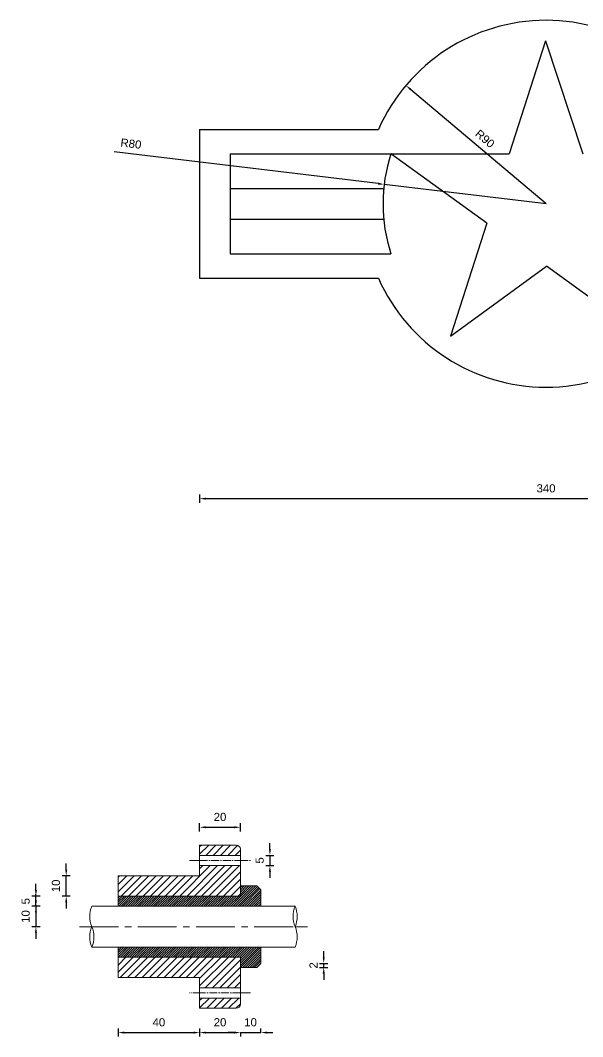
# Model space of a CAD drawing. Header units: millimetres. Extents: x 2100 to 32787, y 24082 to 35493.
# Drawn here: x 4113.2 to 4389.2, y 24274.5 to 24773.1 of the extents above; entities that cross this region are included whole.
import ezdxf

# ---------------------------------------------------------------- set-up
doc = ezdxf.new("R2010")
doc.units = ezdxf.units.MM
for name, pattern in [('CENTER2', [28.575, 19.05, -3.175, 3.175, -3.175]), ('DASHDOT2', [12.7, 6.35, -3.175, 0, -3.175]), ('HIDDEN2', [4.7625, 3.175, -1.5875])]:
    doc.linetypes.add(name, pattern=pattern)
doc.layers.get('Defpoints').update_dxf_attribs({"color": 231, "linetype": 'HIDDEN2'})
for name, color, linetype in [('MERKEZ', 51, 'DASHDOT2'), ('TARAMA', 130, 'Continuous'), ('ÖLÇÜ', 181, 'Continuous')]:
    doc.layers.add(name, color=color, linetype=linetype)
doc.styles.get("Standard").update_dxf_attribs({"font": 'arial.ttf'})
doc.dimstyles.new('ISO-25', dxfattribs={"dimtxt": 4, "dimasz": 3, "dimexe": 2, "dimexo": 0.625, "dimgap": 3, "dimtad": 1, "dimtxsty": 'Standard', "dimcen": 2.5, "dimadec": 0, "dimazin": 0, "dimtfac": 1, "dimtix": 1, "dimtmove": 0, "dimatfit": 0, "dimfxl": 2, "dimfxlon": 1, "dimarcsym": 0})
pattern_1 = [(45, (-28260.6726, -11122.3974), (-0.561266008, 0.561266008), [])]
pattern_2 = [(45, (-28260.6726, -11122.3974), (-1.79605122, 1.79605122), [])]

# ---------------------------------------------------------------- blocks, each defined once
blk = doc.blocks.new('*D2490')
at = {"layer": 'Defpoints', "color": 0, "lineweight": 70, "ltscale": 0.25, "transparency": 16777216}
for p in [(4221.22, 24377.24), (4201.22, 24365.98), (4221.22, 24365.98)]:
    blk.add_point(p, dxfattribs=at)
at = {"layer": 'ÖLÇÜ', "color": 0, "lineweight": -2, "ltscale": 0.25, "transparency": 16777216}
for p, q in [((4201.22, 24375.24), (4201.22, 24379.24)), ((4204.22, 24377.24), (4218.22, 24377.24)), ((4221.22, 24375.24), (4221.22, 24379.24))]:
    blk.add_line(p, q, dxfattribs=at)
at = {"layer": 'ÖLÇÜ', "color": 0, "lineweight": 70, "ltscale": 0.25, "transparency": 16777216}
for points in [[(4204.22, 24377.74), (4204.22, 24376.74), (4201.22, 24377.24)], [(4218.22, 24377.74), (4218.22, 24376.74), (4221.22, 24377.24)]]:
    blk.add_solid(points, dxfattribs=at)
at = {"layer": 'ÖLÇÜ', "color": 0, "lineweight": 5, "ltscale": 0.25, "transparency": 16777216, "insert": (4211.22, 24382.28), "char_height": 4, "attachment_point": 5}
blk.add_mtext('20', dxfattribs=at)
blk = doc.blocks.new('*D2491')
at = {"layer": 'Defpoints', "color": 0, "lineweight": 70, "ltscale": 0.25, "transparency": 16777216}
for p in [(4221.22, 24363.48), (4221.22, 24358.48), (4235.71, 24358.48)]:
    blk.add_point(p, dxfattribs=at)
at = {"layer": 'ÖLÇÜ', "color": 0, "lineweight": -2, "ltscale": 0.25, "transparency": 16777216}
for p, q in [((4235.71, 24366.48), (4235.71, 24369.48)), ((4233.71, 24363.48), (4237.71, 24363.48)), ((4235.71, 24363.48), (4235.71, 24358.48)), ((4233.71, 24358.48), (4237.71, 24358.48)), ((4235.71, 24355.48), (4235.71, 24352.48))]:
    blk.add_line(p, q, dxfattribs=at)
at = {"layer": 'ÖLÇÜ', "color": 0, "lineweight": 70, "ltscale": 0.25, "transparency": 16777216}
for points in [[(4235.21, 24366.48), (4236.21, 24366.48), (4235.71, 24363.48)], [(4235.21, 24355.48), (4236.21, 24355.48), (4235.71, 24358.48)]]:
    blk.add_solid(points, dxfattribs=at)
at = {"layer": 'ÖLÇÜ', "color": 0, "lineweight": 5, "ltscale": 0.25, "transparency": 16777216, "insert": (4230.68, 24360.98), "char_height": 4, "attachment_point": 5, "rotation": 90}
blk.add_mtext('5', dxfattribs=at)
blk = doc.blocks.new('*D2429')
at = {"layer": 'Defpoints', "color": 0, "lineweight": 70, "ltscale": 0.25, "transparency": 16777216}
for p in [(4231.22, 24310.48), (4262.11, 24310.48), (4229.22, 24308.48)]:
    blk.add_point(p, dxfattribs=at)
at = {"layer": 'ÖLÇÜ', "color": 0, "lineweight": -2, "ltscale": 0.25, "transparency": 16777216}
for p, q in [((4262.11, 24313.48), (4262.11, 24316.48)), ((4260.11, 24310.48), (4264.11, 24310.48)), ((4262.11, 24308.48), (4262.11, 24310.48)), ((4260.11, 24308.48), (4264.11, 24308.48)), ((4262.11, 24305.48), (4262.11, 24302.48))]:
    blk.add_line(p, q, dxfattribs=at)
at = {"layer": 'ÖLÇÜ', "color": 0, "lineweight": 70, "ltscale": 0.25, "transparency": 16777216}
for points in [[(4261.61, 24313.48), (4262.61, 24313.48), (4262.11, 24310.48)], [(4261.61, 24305.48), (4262.61, 24305.48), (4262.11, 24308.48)]]:
    blk.add_solid(points, dxfattribs=at)
at = {"layer": 'ÖLÇÜ', "color": 0, "lineweight": 5, "ltscale": 0.25, "transparency": 16777216, "insert": (4257.1, 24309.48), "char_height": 4, "attachment_point": 5, "rotation": 90}
blk.add_mtext('2', dxfattribs=at)
blk = doc.blocks.new('*D2430')
at = {"layer": 'Defpoints', "color": 0, "lineweight": 70, "ltscale": 0.25, "transparency": 16777216}
for p in [(4148.32, 24338.48), (4120.89, 24328.48), (4148.32, 24328.48)]:
    blk.add_point(p, dxfattribs=at)
at = {"layer": 'ÖLÇÜ', "color": 0, "lineweight": -2, "ltscale": 0.25, "transparency": 16777216}
for p, q in [((4120.89, 24341.48), (4120.89, 24344.48)), ((4122.89, 24338.48), (4118.89, 24338.48)), ((4120.89, 24338.48), (4120.89, 24328.48)), ((4122.89, 24328.48), (4118.89, 24328.48)), ((4120.89, 24325.48), (4120.89, 24322.48))]:
    blk.add_line(p, q, dxfattribs=at)
at = {"layer": 'ÖLÇÜ', "color": 0, "lineweight": 70, "ltscale": 0.25, "transparency": 16777216}
for points in [[(4120.39, 24341.48), (4121.39, 24341.48), (4120.89, 24338.48)], [(4120.39, 24325.48), (4121.39, 24325.48), (4120.89, 24328.48)]]:
    blk.add_solid(points, dxfattribs=at)
at = {"layer": 'ÖLÇÜ', "color": 0, "lineweight": 5, "ltscale": 0.25, "transparency": 16777216, "insert": (4115.84, 24333.48), "char_height": 4, "attachment_point": 5, "rotation": 90}
blk.add_mtext('10', dxfattribs=at)
blk = doc.blocks.new('*D2431')
at = {"layer": 'Defpoints', "color": 0, "lineweight": 70, "ltscale": 0.25, "transparency": 16777216}
for p in [(4135.74, 24353.48), (4161.22, 24353.48), (4161.22, 24343.48)]:
    blk.add_point(p, dxfattribs=at)
at = {"layer": 'ÖLÇÜ', "color": 0, "lineweight": -2, "ltscale": 0.25, "transparency": 16777216}
for p, q in [((4135.74, 24356.48), (4135.74, 24359.48)), ((4137.74, 24353.48), (4133.74, 24353.48)), ((4135.74, 24343.48), (4135.74, 24353.48)), ((4137.74, 24343.48), (4133.74, 24343.48)), ((4135.74, 24340.48), (4135.74, 24337.48))]:
    blk.add_line(p, q, dxfattribs=at)
at = {"layer": 'ÖLÇÜ', "color": 0, "lineweight": 70, "ltscale": 0.25, "transparency": 16777216}
for points in [[(4135.24, 24356.48), (4136.24, 24356.48), (4135.74, 24353.48)], [(4135.24, 24340.48), (4136.24, 24340.48), (4135.74, 24343.48)]]:
    blk.add_solid(points, dxfattribs=at)
at = {"layer": 'ÖLÇÜ', "color": 0, "lineweight": 5, "ltscale": 0.25, "transparency": 16777216, "insert": (4130.7, 24348.48), "char_height": 4, "attachment_point": 5, "rotation": 90}
blk.add_mtext('10', dxfattribs=at)
blk = doc.blocks.new('*D2432')
at = {"layer": 'Defpoints', "color": 0, "lineweight": 70, "ltscale": 0.25, "transparency": 16777216}
for p in [(4120.89, 24343.48), (4161.22, 24343.48), (4161.22, 24338.48)]:
    blk.add_point(p, dxfattribs=at)
at = {"layer": 'ÖLÇÜ', "color": 0, "lineweight": -2, "ltscale": 0.25, "transparency": 16777216}
for p, q in [((4120.89, 24346.48), (4120.89, 24349.48)), ((4122.89, 24343.48), (4118.89, 24343.48)), ((4120.89, 24338.48), (4120.89, 24343.48)), ((4122.89, 24338.48), (4118.89, 24338.48)), ((4120.89, 24335.48), (4120.89, 24332.48))]:
    blk.add_line(p, q, dxfattribs=at)
at = {"layer": 'ÖLÇÜ', "color": 0, "lineweight": 70, "ltscale": 0.25, "transparency": 16777216}
for points in [[(4120.39, 24346.48), (4121.39, 24346.48), (4120.89, 24343.48)], [(4120.39, 24335.48), (4121.39, 24335.48), (4120.89, 24338.48)]]:
    blk.add_solid(points, dxfattribs=at)
at = {"layer": 'ÖLÇÜ', "color": 0, "lineweight": 5, "ltscale": 0.25, "transparency": 16777216, "insert": (4115.85, 24340.98), "char_height": 4, "attachment_point": 5, "rotation": 90}
blk.add_mtext('5', dxfattribs=at)
blk = doc.blocks.new('*D2433')
at = {"layer": 'Defpoints', "color": 0, "lineweight": 70, "ltscale": 0.25, "transparency": 16777216}
for p in [(4161.22, 24303.48), (4201.22, 24303.48), (4201.22, 24276.53)]:
    blk.add_point(p, dxfattribs=at)
at = {"layer": 'ÖLÇÜ', "color": 0, "lineweight": -2, "ltscale": 0.25, "transparency": 16777216}
for p, q in [((4161.22, 24278.53), (4161.22, 24274.53)), ((4164.22, 24276.53), (4198.22, 24276.53)), ((4201.22, 24278.53), (4201.22, 24274.53))]:
    blk.add_line(p, q, dxfattribs=at)
at = {"layer": 'ÖLÇÜ', "color": 0, "lineweight": 70, "ltscale": 0.25, "transparency": 16777216}
for points in [[(4164.22, 24277.03), (4164.22, 24276.03), (4161.22, 24276.53)], [(4198.22, 24277.03), (4198.22, 24276.03), (4201.22, 24276.53)]]:
    blk.add_solid(points, dxfattribs=at)
at = {"layer": 'ÖLÇÜ', "color": 0, "lineweight": 5, "ltscale": 0.25, "transparency": 16777216, "insert": (4181.22, 24281.57), "char_height": 4, "attachment_point": 5}
blk.add_mtext('40', dxfattribs=at)
blk = doc.blocks.new('*D2434')
at = {"layer": 'Defpoints', "color": 0, "lineweight": 70, "ltscale": 0.25, "transparency": 16777216}
for p in [(4201.22, 24303.48), (4221.22, 24276.8), (4221.22, 24276.53)]:
    blk.add_point(p, dxfattribs=at)
at = {"layer": 'ÖLÇÜ', "color": 0, "lineweight": -2, "ltscale": 0.25, "transparency": 16777216}
for p, q in [((4201.22, 24278.53), (4201.22, 24274.53)), ((4204.22, 24276.53), (4218.22, 24276.53)), ((4221.22, 24276.53), (4221.22, 24274.53))]:
    blk.add_line(p, q, dxfattribs=at)
at = {"layer": 'ÖLÇÜ', "color": 0, "lineweight": 70, "ltscale": 0.25, "transparency": 16777216}
for points in [[(4204.22, 24277.03), (4204.22, 24276.03), (4201.22, 24276.53)], [(4218.22, 24277.03), (4218.22, 24276.03), (4221.22, 24276.53)]]:
    blk.add_solid(points, dxfattribs=at)
at = {"layer": 'ÖLÇÜ', "color": 0, "lineweight": 5, "ltscale": 0.25, "transparency": 16777216, "insert": (4211.22, 24281.57), "char_height": 4, "attachment_point": 5}
blk.add_mtext('20', dxfattribs=at)
blk = doc.blocks.new('*D2398')
at = {"layer": 'Defpoints', "color": 0, "lineweight": 70, "ltscale": 0.25, "transparency": 16777216}
for p in [(4221.22, 24276.8), (4231.22, 24276.53), (4231.22, 24276.53)]:
    blk.add_point(p, dxfattribs=at)
at = {"layer": 'ÖLÇÜ', "color": 0, "lineweight": -2, "ltscale": 0.25, "transparency": 16777216}
for p, q in [((4218.22, 24276.53), (4215.22, 24276.53)), ((4221.22, 24276.53), (4221.22, 24274.53)), ((4221.22, 24276.53), (4231.22, 24276.53)), ((4231.22, 24276.53), (4231.22, 24278.53)), ((4234.22, 24276.53), (4237.22, 24276.53))]:
    blk.add_line(p, q, dxfattribs=at)
at = {"layer": 'ÖLÇÜ', "color": 0, "lineweight": 70, "ltscale": 0.25, "transparency": 16777216}
for points in [[(4218.22, 24277.03), (4218.22, 24276.03), (4221.22, 24276.53)], [(4234.22, 24277.03), (4234.22, 24276.03), (4231.22, 24276.53)]]:
    blk.add_solid(points, dxfattribs=at)
at = {"layer": 'ÖLÇÜ', "color": 0, "lineweight": 5, "ltscale": 0.25, "transparency": 16777216, "insert": (4226.22, 24281.57), "char_height": 4, "attachment_point": 5}
blk.add_mtext('10', dxfattribs=at)
blk = doc.blocks.new('*D2529')
at = {"layer": 'Defpoints', "color": 0, "lineweight": 70, "transparency": 16777216}
for p in [(4201.22, 24646.59), (4541.22, 24646.59), (4541.22, 24538.45)]:
    blk.add_point(p, dxfattribs=at)
at = {"layer": 'ÖLÇÜ', "color": 0, "lineweight": -2, "transparency": 16777216}
for p, q in [((4201.22, 24540.45), (4201.22, 24536.45)), ((4541.22, 24540.45), (4541.22, 24536.45)), ((4204.22, 24538.45), (4538.22, 24538.45))]:
    blk.add_line(p, q, dxfattribs=at)
at = {"layer": 'ÖLÇÜ', "color": 0, "lineweight": 70, "transparency": 16777216}
for points in [[(4204.22, 24538.95), (4204.22, 24537.95), (4201.22, 24538.45)], [(4538.22, 24538.95), (4538.22, 24537.95), (4541.22, 24538.45)]]:
    blk.add_solid(points, dxfattribs=at)
at = {"layer": 'ÖLÇÜ', "color": 0, "transparency": 16777216, "insert": (4371.22, 24543.49), "char_height": 4, "attachment_point": 5}
blk.add_mtext('340', dxfattribs=at)
blk = doc.blocks.new('*D2522')
at = {"layer": 'Defpoints', "color": 0, "lineweight": 70, "transparency": 16777216}
for p in [(4302.45, 24741.14), (4371.22, 24683.09)]:
    blk.add_point(p, dxfattribs=at)
at = {"layer": 'ÖLÇÜ', "color": 0, "lineweight": -2, "transparency": 16777216}
blk.add_line((4371.22, 24683.09), (4304.74, 24739.21), dxfattribs=at)
at = {"layer": 'ÖLÇÜ', "color": 0, "lineweight": 70, "transparency": 16777216}
blk.add_solid([(4305.06, 24739.59), (4304.42, 24738.83), (4302.45, 24741.14)], dxfattribs=at)
at = {"layer": 'ÖLÇÜ', "color": 0, "transparency": 16777216, "insert": (4341.23, 24715), "char_height": 4, "attachment_point": 5, "rotation": 319.827}
blk.add_mtext('R90', dxfattribs=at)
blk = doc.blocks.new('*D2523')
at = {"layer": 'Defpoints', "color": 0, "lineweight": 70, "transparency": 16777216}
for p in [(4291.78, 24692.61), (4371.22, 24683.09)]:
    blk.add_point(p, dxfattribs=at)
at = {"layer": 'ÖLÇÜ', "color": 0, "lineweight": -2, "transparency": 16777216}
for p, q in [((4288.81, 24692.97), (4159.2, 24708.51)), ((4371.22, 24683.09), (4291.78, 24692.61))]:
    blk.add_line(p, q, dxfattribs=at)
at = {"layer": 'ÖLÇÜ', "color": 0, "lineweight": 70, "transparency": 16777216}
blk.add_solid([(4288.87, 24693.47), (4288.75, 24692.47), (4291.78, 24692.61)], dxfattribs=at)
at = {"layer": 'ÖLÇÜ', "color": 0, "transparency": 16777216, "insert": (4167.52, 24712.59), "char_height": 4, "attachment_point": 5, "rotation": 353.1615}
blk.add_mtext('R80', dxfattribs=at)

msp = doc.modelspace()

# ---------------------------------------------------------------- hatches: boundary and pattern name
at = {"layer": 'TARAMA', "lineweight": 5, "ltscale": 0.2, "transparency": 33554687}
h = msp.add_hatch(dxfattribs=at)
h.set_pattern_fill('ANSI31', color=256, scale=0.8, style=0)
h.set_pattern_definition(pattern_2)
h.paths.add_polyline_path([(4221.224, 24368.481), (4201.224, 24368.481), (4201.224, 24363.481), (4219.224, 24363.481), (4221.224, 24363.481)])
h = msp.add_hatch(dxfattribs=at)
h.set_pattern_fill('ANSI31', color=256, scale=0.8, style=0)
h.set_pattern_definition(pattern_2)
h.paths.add_polyline_path([(4221.224, 24358.481), (4201.224, 24358.481), (4201.224, 24353.481), (4161.224, 24353.481), (4161.224, 24343.481), (4221.224, 24343.481)])
h = msp.add_hatch(dxfattribs=at)
h.set_pattern_fill('ANSI31', color=256, scale=0.25, style=0)
h.set_pattern_definition(pattern_1)
h.paths.add_polyline_path([(4231.224, 24346.481), (4229.224, 24348.481), (4221.224, 24348.481), (4221.224, 24343.481), (4161.224, 24343.481), (4161.224, 24338.481), (4231.224, 24338.481)])
h = msp.add_hatch(dxfattribs=at)
h.set_pattern_fill('ANSI31', color=256, scale=0.25, style=0)
h.set_pattern_definition(pattern_1)
h.paths.add_polyline_path([(4221.224, 24313.481), (4221.224, 24308.481), (4229.224, 24308.481), (4231.224, 24310.481), (4231.224, 24318.481), (4161.224, 24318.481), (4161.224, 24313.481)])
h = msp.add_hatch(dxfattribs=at)
h.set_pattern_fill('ANSI31', color=256, scale=0.8, style=0)
h.set_pattern_definition(pattern_2)
h.paths.add_polyline_path([(4161.224, 24313.481), (4161.224, 24303.481), (4201.224, 24303.481), (4201.224, 24298.481), (4221.224, 24298.481), (4221.224, 24313.481)])
h = msp.add_hatch(dxfattribs=at)
h.set_pattern_fill('ANSI31', color=256, scale=0.8, style=0)
h.set_pattern_definition(pattern_2)
h.paths.add_polyline_path([(4221.224, 24288.481), (4201.224, 24288.481), (4201.224, 24293.481), (4219.224, 24293.481), (4221.224, 24293.481)])

# ---------------------------------------------------------------- linework, layer by layer
for p, q in [((4370.983, 24763.086), (4353.128, 24707.586)), ((4370.983, 24763.086), (4389.194, 24707.586)), ((4201.215, 24719.586), (4288.949, 24719.586)), ((4201.215, 24719.586), (4201.215, 24646.586)), ((4216.215, 24707.586), (4295.059, 24707.586)), ((4216.215, 24707.586), (4216.215, 24658.586)), ((4295.059, 24707.586), (4353.128, 24707.586)), ((4342.181, 24673.559), (4295.059, 24707.586)), ((4216.215, 24690.586), (4291.568, 24690.586)), ((4216.215, 24675.586), (4291.568, 24675.586)), ((4342.181, 24673.559), (4324.381, 24618.228)), ((4216.215, 24658.586), (4295.059, 24658.586)), ((4324.381, 24618.228), (4371.449, 24652.425)), ((4418.426, 24618.502), (4371.449, 24652.425)), ((4201.215, 24646.586), (4288.949, 24646.586))]:
    msp.add_line(p, q)
at = {"lineweight": 5, "ltscale": 0.2}
for p, q in [((4219.224, 24368.481), (4201.224, 24368.481)), ((4201.224, 24368.481), (4201.224, 24363.481)), ((4221.224, 24363.481), (4221.224, 24366.481)), ((4201.224, 24360.981), (4199.224, 24360.981)), ((4219.224, 24363.481), (4201.224, 24363.481)), ((4201.224, 24363.481), (4201.224, 24358.481)), ((4221.224, 24363.481), (4219.224, 24363.481)), ((4221.224, 24361.481), (4221.224, 24363.481)), ((4221.224, 24358.481), (4221.224, 24361.481)), ((4221.224, 24358.481), (4201.224, 24358.481)), ((4201.224, 24358.481), (4201.224, 24353.481)), ((4221.224, 24343.481), (4221.224, 24358.481)), ((4201.224, 24353.481), (4161.224, 24353.481)), ((4161.224, 24353.481), (4161.224, 24343.481)), ((4229.224, 24348.481), (4221.224, 24348.481)), ((4231.224, 24346.481), (4229.224, 24348.481)), ((4231.224, 24338.481), (4231.224, 24346.481)), ((4161.224, 24338.481), (4161.224, 24343.481)), ((4161.224, 24343.481), (4221.224, 24343.481)), ((4161.224, 24338.481), (4148.317, 24338.481)), ((4161.224, 24338.481), (4231.224, 24338.481)), ((4231.224, 24338.481), (4248.076, 24338.481)), ((4248.076, 24328.481), (4254.076, 24328.481)), ((4161.224, 24318.481), (4148.317, 24318.481)), ((4161.224, 24318.481), (4231.224, 24318.481)), ((4161.224, 24318.481), (4231.224, 24318.481)), ((4161.224, 24318.481), (4161.224, 24313.481)), ((4231.224, 24318.481), (4231.224, 24310.481)), ((4231.224, 24318.481), (4248.076, 24318.481)), ((4161.224, 24313.481), (4221.224, 24313.481)), ((4161.224, 24303.481), (4161.224, 24313.481)), ((4221.224, 24313.481), (4221.224, 24298.481)), ((4231.224, 24310.481), (4229.224, 24308.481)), ((4229.224, 24308.481), (4221.224, 24308.481)), ((4201.224, 24303.481), (4161.224, 24303.481)), ((4201.224, 24298.481), (4201.224, 24303.481)), ((4221.224, 24298.481), (4201.224, 24298.481)), ((4201.224, 24293.481), (4201.224, 24298.481)), ((4221.224, 24298.481), (4221.224, 24295.481)), ((4221.224, 24295.981), (4223.224, 24295.981)), ((4221.224, 24295.481), (4221.224, 24293.481)), ((4219.224, 24293.481), (4201.224, 24293.481)), ((4201.224, 24288.481), (4201.224, 24293.481)), ((4221.224, 24293.481), (4219.224, 24293.481)), ((4221.224, 24293.481), (4221.224, 24290.481)), ((4219.224, 24288.481), (4201.224, 24288.481))]:
    msp.add_line(p, q, dxfattribs=at)
at = {"linetype": 'CENTER2', "lineweight": 5, "ltscale": 0.2}
for p, q in [((4199.224, 24360.981), (4196.224, 24360.981)), ((4221.224, 24360.981), (4226.224, 24360.981)), ((4201.224, 24295.981), (4199.224, 24295.981))]:
    msp.add_line(p, q, dxfattribs=at)
at = {"lineweight": 5, "ltscale": 0.2}
msp.add_lwpolyline([(4148.317, 24318.481, 0.1989124), (4148.317, 24328.481, 0.1989124)], format="xyb", close=True, dxfattribs=at)
for radius, start, end in [(90, 23.92595, 156.07405), (80, 162.16662, 197.83338), (90, 203.92595, 336.07405)]:
    msp.add_arc((4371.215, 24683.086), radius, start, end)
for centre, radius, start, end in [((4219.224, 24366.481), 2, 0, 90), ((4160.388, 24333.481), 13.066, 157.5, 202.5), ((4260.147, 24333.481), 13.066, 157.5, 202.5), ((4260.147, 24333.481), 13.066, 157.5, 202.5), ((4236.005, 24333.481), 13.066, 337.5, 22.5), ((4160.388, 24323.481), 13.066, 157.5, 202.5), ((4236.005, 24323.481), 13.066, 337.5, 22.5), ((4219.224, 24290.481), 2, 270, 0)]:
    msp.add_arc(centre, radius, start, end, dxfattribs=at)
at = {"layer": 'MERKEZ', "linetype": 'CENTER2', "lineweight": 5, "ltscale": 0.2}
for p, q in [((4201.224, 24360.981), (4221.224, 24360.981)), ((4221.224, 24295.981), (4201.224, 24295.981)), ((4223.224, 24295.981), (4226.224, 24295.981))]:
    msp.add_line(p, q, dxfattribs=at)
at = {"layer": 'MERKEZ', "linetype": 'CENTER2', "lineweight": 5}
msp.add_line((4142.317, 24328.481), (4254.076, 24328.481), dxfattribs=at)
at = {"layer": 'MERKEZ', "lineweight": 5, "ltscale": 0.2}
msp.add_line((4199.224, 24295.981), (4196.224, 24295.981), dxfattribs=at)

# ---------------------------------------------------------------- dimensions: what is measured, and where the dimension line sits
at = {"layer": 'ÖLÇÜ'}
dim = msp.add_radius_dim(center=(4371.215, 24683.086), mpoint=(4302.446, 24741.145), dimstyle='ISO-25', dxfattribs=at)
dim.commit()
dim.dimension.update_dxf_attribs({"geometry": '*D2522', "text_midpoint": (4341.23, 24715.001)})
dim = msp.add_radius_dim(center=(4371.215, 24683.086), mpoint=(4291.785, 24692.612), dimstyle='ISO-25', dxfattribs=at)
dim.commit()
dim.dimension.update_dxf_attribs({"geometry": '*D2523', "text_midpoint": (4166.921, 24707.586), "dimtype": 164})
dim = msp.add_linear_dim(base=(4541.215, 24538.45), p1=(4201.215, 24646.586), p2=(4541.215, 24646.586), dimstyle='ISO-25', dxfattribs=at)
dim.commit()
dim.dimension.update_dxf_attribs({"geometry": '*D2529', "text_midpoint": (4371.215, 24543.494)})
at = {"layer": 'ÖLÇÜ', "lineweight": 5, "ltscale": 0.25}
for base, p1, p2, picture, middle in [((4221.224, 24377.243), (4201.224, 24365.981), (4221.224, 24365.981), '*D2490', (4211.224, 24382.285)), ((4201.224, 24276.527), (4161.224, 24303.481), (4201.224, 24303.481), '*D2433', (4181.224, 24281.569)), ((4221.224, 24276.527), (4201.224, 24303.481), (4221.224, 24276.803), '*D2434', (4211.224, 24281.569)), ((4231.224, 24276.527), (4221.224, 24276.803), (4231.224, 24276.527), '*D2398', (4226.224, 24281.569))]:
    dim = msp.add_linear_dim(base=base, p1=p1, p2=p2, dimstyle='ISO-25', dxfattribs=at)
    dim.commit()
    dim.dimension.update_dxf_attribs({"geometry": picture, "text_midpoint": middle})
for base, p1, p2, picture, middle in [((4235.711, 24358.481), (4221.224, 24363.481), (4221.224, 24358.481), '*D2491', (4230.677, 24360.981)), ((4135.742, 24353.481), (4161.224, 24343.481), (4161.224, 24353.481), '*D2431', (4130.7, 24348.481)), ((4120.886, 24343.481), (4161.224, 24338.481), (4161.224, 24343.481), '*D2432', (4115.852, 24340.981)), ((4120.886, 24328.481), (4148.317, 24338.481), (4148.317, 24328.481), '*D2430', (4115.844, 24333.481)), ((4262.11, 24310.481), (4229.224, 24308.481), (4231.224, 24310.481), '*D2429', (4257.101, 24309.481))]:
    dim = msp.add_linear_dim(base=base, p1=p1, p2=p2, angle=90, dimstyle='ISO-25', dxfattribs=at)
    dim.commit()
    dim.dimension.update_dxf_attribs({"geometry": picture, "text_midpoint": middle})

doc.saveas('drawing.dxf')
